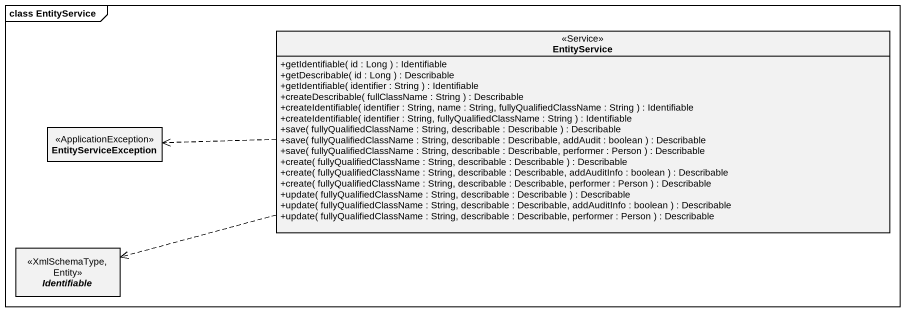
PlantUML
@startuml
mainframe class EntityService
hide circle
hide empty members
skinparam classAttributeIconSize 0
class EntityService <<Service>> {
  +getIdentifiable( id : Long ) : Identifiable
  +getDescribable( id : Long ) : Describable
  +getIdentifiable( identifier : String ) : Identifiable
  +createDescribable( fullClassName : String ) : Describable
  +createIdentifiable( identifier : String, name : String, fullyQualifiedClassName : String ) : Identifiable
  +createIdentifiable( identifier : String, fullyQualifiedClassName : String ) : Identifiable
  +save( fullyQualifiedClassName : String, describable : Describable ) : Describable
  +save( fullyQualifiedClassName : String, describable : Describable, addAudit : boolean ) : Describable
  +save( fullyQualifiedClassName : String, describable : Describable, performer : Person ) : Describable
  +create( fullyQualifiedClassName : String, describable : Describable ) : Describable
  +create( fullyQualifiedClassName : String, describable : Describable, addAuditInfo : boolean ) : Describable
  +create( fullyQualifiedClassName : String, describable : Describable, performer : Person ) : Describable
  +update( fullyQualifiedClassName : String, describable : Describable ) : Describable
  +update( fullyQualifiedClassName : String, describable : Describable, addAuditInfo : boolean ) : Describable
  +update( fullyQualifiedClassName : String, describable : Describable, performer : Person ) : Describable
}
class EntityServiceException <<ApplicationException>>
abstract class Identifiable <<XmlSchemaType, Entity>>
EntityService .left.> EntityServiceException
EntityService .left.> Identifiable
@enduml
